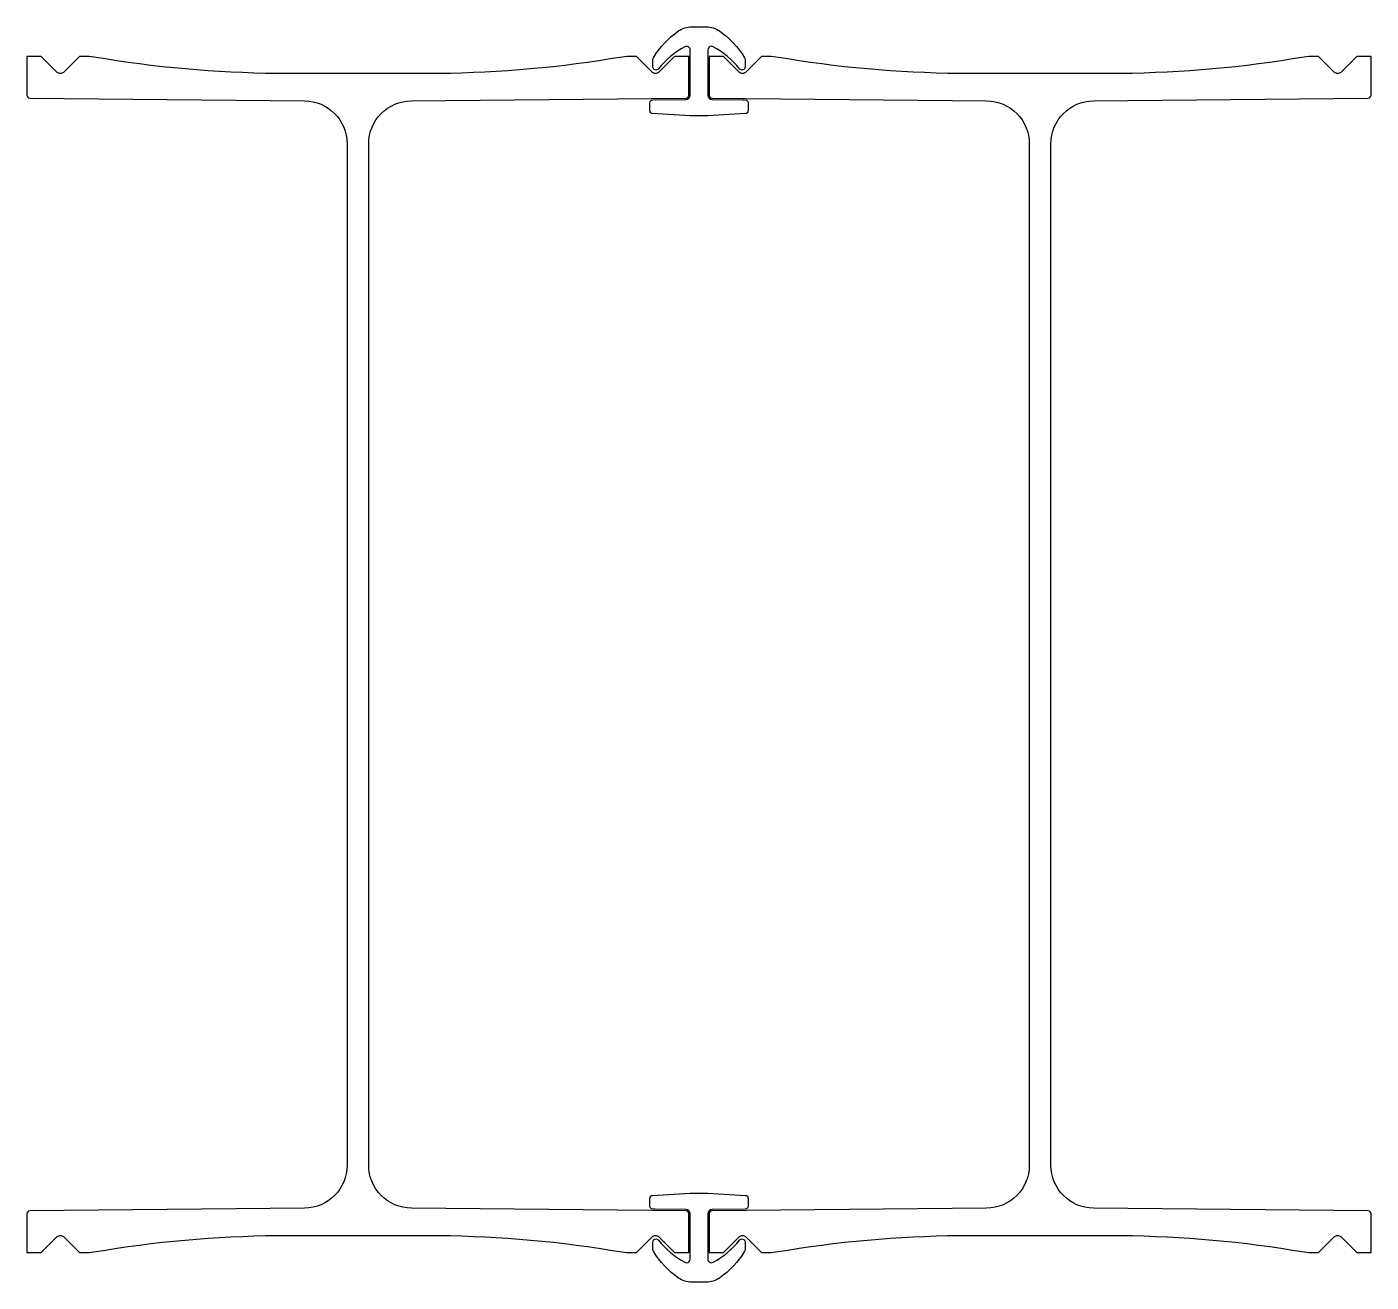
# Model space of a CAD drawing. Header units: millimetres. Extents: x -467 to 467, y -436 to 436.
import ezdxf

# ---------------------------------------------------------------- set-up
doc = ezdxf.new("R2010")
doc.units = ezdxf.units.MM

msp = doc.modelspace()

# ---------------------------------------------------------------- linework, layer by layer
for points in [[(34.1, 377.88, -0.397192), (32.22, 375.88), (6.1, 374.35), (-6.1, 374.35), (-32.22, 375.88, -0.397192), (-34.1, 377.88), (-34.1, 383.47, -0.411533), (-32.12, 385.47), (-9.07, 385.7, 0.411198), (-6.1, 388.7), (-6.1, 420.16, 0.56798), (-9.79, 422.35, 0.101014), (-28.17, 406.92, -0.710336), (-32, 408.26), (-32, 413.62, -0.135197), (-31.72, 414.64, -0.107707), (-14.26, 433.3, -0.152295), (-5.1, 436.15), (5.1, 436.15, -0.152295), (14.26, 433.3, -0.107707), (31.72, 414.64, -0.135197), (32, 413.62), (32, 408.26, -0.710994), (28.17, 406.93, 0.100981), (9.79, 422.35, 0.126639), (8.58, 422.65, 0.412), (6.1, 420.16), (6.1, 388.7, 0.411198), (9.07, 385.7), (30.5, 385.49), (32.12, 385.47, -0.411533), (34.1, 383.47)], [(-244.5, -354.8, -0.411288), (-274.2, -384.8), (-465.02, -386.71, 0.411288), (-467, -388.71), (-467, -415.65), (-461, -415.65), (-457, -415.65), (-445.88, -404.53, -0.414214), (-441.64, -404.53), (-430.51, -415.65), (-425.42, -415.65, 0.010977), (-412.37, -413.85, -0.039881), (-285.36, -403.7), (-188.64, -403.7, -0.039881), (-61.63, -413.85, 0.010977), (-48.58, -415.65), (-43.49, -415.65), (-32.36, -404.53, -0.414214), (-28.12, -404.53), (-17, -415.65), (-13, -415.65), (-7, -415.65), (-7, -388.71, 0.411288), (-8.98, -386.71), (-199.8, -384.8, -0.411288), (-229.5, -354.8), (-229.5, 354.8, -0.411288), (-199.8, 384.8), (-8.98, 386.71, 0.411288), (-7, 388.71), (-7, 415.65), (-13, 415.65), (-17, 415.65), (-28.12, 404.53, -0.414214), (-32.36, 404.53), (-43.49, 415.65), (-48.58, 415.65, 0.010977), (-61.63, 413.85, -0.039881), (-188.64, 403.7), (-285.36, 403.7, -0.039881), (-412.37, 413.85, 0.010977), (-425.42, 415.65), (-430.51, 415.65), (-441.64, 404.53, -0.414214), (-445.88, 404.53), (-457, 415.65), (-461, 415.65), (-467, 415.65), (-467, 388.71, 0.411288), (-465.02, 386.71), (-274.2, 384.8, -0.411288), (-244.5, 354.8)], [(8.98, -386.71, 0.411288), (7, -388.71), (7, -415.65), (13, -415.65), (17, -415.65), (28.12, -404.53, -0.414214), (32.36, -404.53), (43.49, -415.65), (48.58, -415.65, 0.010977), (61.63, -413.85, -0.039881), (188.64, -403.7), (285.36, -403.7, -0.039881), (412.37, -413.85, 0.010977), (425.42, -415.65), (430.51, -415.65), (441.64, -404.53, -0.414214), (445.88, -404.53), (457, -415.65), (461, -415.65), (467, -415.65), (467, -388.71, 0.411288), (465.02, -386.71), (274.2, -384.8, -0.411288), (244.5, -354.8), (244.5, 354.8, -0.411288), (274.2, 384.8), (465.02, 386.71, 0.411288), (467, 388.71), (467, 415.65), (461, 415.65), (457, 415.65), (445.88, 404.53, -0.414214), (441.64, 404.53), (430.51, 415.65), (425.42, 415.65, 0.010977), (412.37, 413.85, -0.039881), (285.36, 403.7), (188.64, 403.7, -0.039881), (61.63, 413.85, 0.010977), (48.58, 415.65), (43.49, 415.65), (32.36, 404.53, -0.414214), (28.12, 404.53), (17, 415.65), (13, 415.65), (7, 415.65), (7, 388.71, 0.411288), (8.98, 386.71), (199.8, 384.8, -0.411288), (229.5, 354.8), (229.5, -354.8, -0.411288), (199.8, -384.8)], [(-34.1, -377.88, -0.397192), (-32.22, -375.88), (-6.1, -374.35), (6.1, -374.35), (32.22, -375.88, -0.397192), (34.1, -377.88), (34.1, -383.47, -0.411533), (32.12, -385.47), (9.07, -385.7, 0.411198), (6.1, -388.7), (6.1, -420.16, 0.56798), (9.79, -422.35, 0.101014), (28.17, -406.92, -0.710336), (32, -408.26), (32, -413.62, -0.135197), (31.72, -414.64, -0.107707), (14.26, -433.3, -0.152295), (5.1, -436.15), (-5.1, -436.15, -0.152295), (-14.26, -433.3, -0.107707), (-31.72, -414.64, -0.135197), (-32, -413.62), (-32, -408.26, -0.710994), (-28.17, -406.93, 0.100981), (-9.79, -422.35, 0.126639), (-8.58, -422.65, 0.412), (-6.1, -420.16), (-6.1, -388.7, 0.411198), (-9.07, -385.7), (-30.5, -385.49), (-32.12, -385.47, -0.411533), (-34.1, -383.47)]]:
    msp.add_lwpolyline(points, format="xyb", close=True)

doc.saveas('drawing.dxf')
